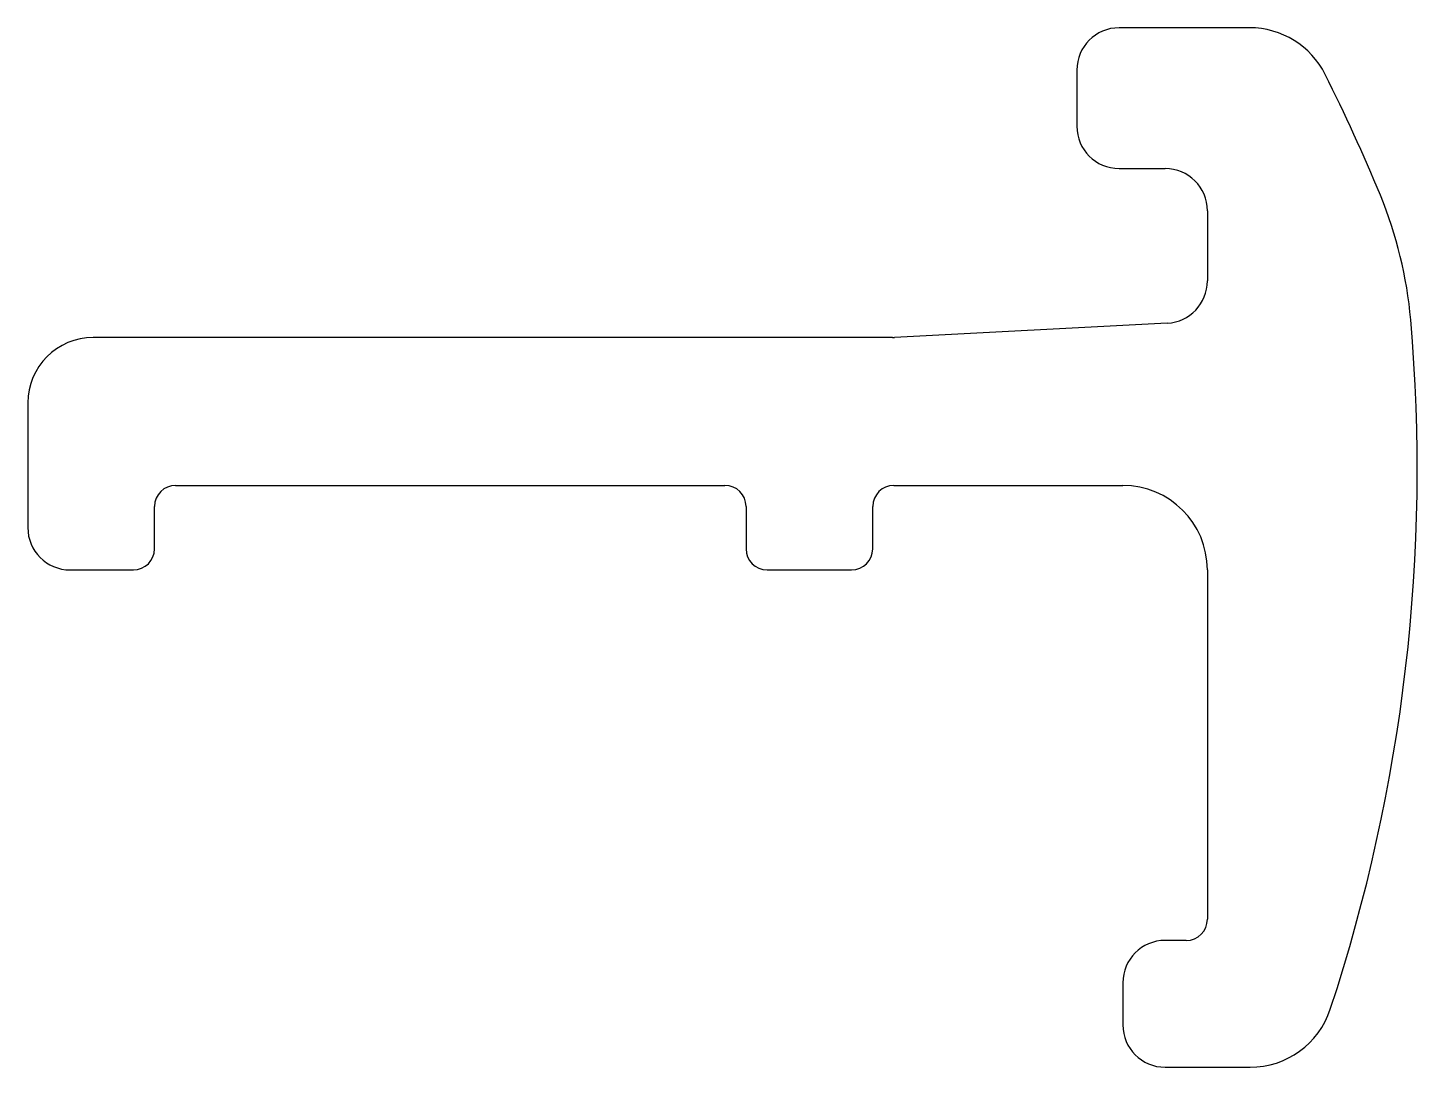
# Model space of a CAD drawing. Extents: x 358.7 to 391.6, y 865 to 889.6.
import ezdxf

# ---------------------------------------------------------------- set-up
doc = ezdxf.new("R2010")
doc.units = 0
doc.layers.get('0').update_dxf_attribs({"linetype": 'CONTINUOUS'})

msp = doc.modelspace()

# ---------------------------------------------------------------- linework, layer by layer
for p, q in [((387.644, 889.606), (384.553, 889.606)), ((383.553, 888.606), (383.553, 887.276)), ((384.553, 886.276), (385.643, 886.276)), ((386.643, 885.276), (386.643, 883.614)), ((385.695, 882.616), (379.239, 882.277)), ((379.187, 882.276), (360.273, 882.276)), ((358.723, 880.726), (358.723, 877.776)), ((362.223, 878.776), (375.223, 878.776)), ((379.223, 878.776), (384.643, 878.776)), ((361.723, 877.276), (361.723, 878.276)), ((375.723, 878.276), (375.723, 877.276)), ((378.723, 877.276), (378.723, 878.276)), ((359.723, 876.776), (361.223, 876.776)), ((376.223, 876.776), (378.223, 876.776)), ((386.643, 876.776), (386.643, 868.506)), ((386.143, 868.006), (385.643, 868.006)), ((384.643, 867.006), (384.643, 866.006)), ((385.643, 865.006), (387.654, 865.006))]:
    msp.add_line(p, q)
for centre, radius, start, end in [((384.553, 888.606), 1, 90, 180), ((387.644, 887.606), 2, 26.6104, 90), ((350.9, 869.197), 43.098, 22.4297, 26.6104), ((384.553, 887.276), 1, 180, 270), ((385.643, 885.276), 1, 0, 90), ((381.494, 881.826), 10, 4.9875, 22.4297), ((385.643, 883.614), 1, 273, 0), ((350.9, 879.156), 40.71, 341.7072, 4.9875), ((360.273, 880.726), 1.55, 90, 180), ((379.187, 883.276), 1, 270, 273), ((362.223, 878.276), 0.5, 90, 180), ((375.223, 878.276), 0.5, 0, 90), ((379.223, 878.276), 0.5, 90, 180), ((384.643, 876.776), 2, 0, 90), ((359.723, 877.776), 1, 180, 270), ((361.223, 877.276), 0.5, 270, 0), ((376.223, 877.276), 0.5, 180, 270), ((378.223, 877.276), 0.5, 270, 0), ((386.143, 868.506), 0.5, 270, 0), ((385.643, 867.006), 1, 90, 180), ((387.654, 867.006), 2, 270, 341.7072), ((385.643, 866.006), 1, 180, 270)]:
    msp.add_arc(centre, radius, start, end)

doc.saveas('drawing.dxf')
